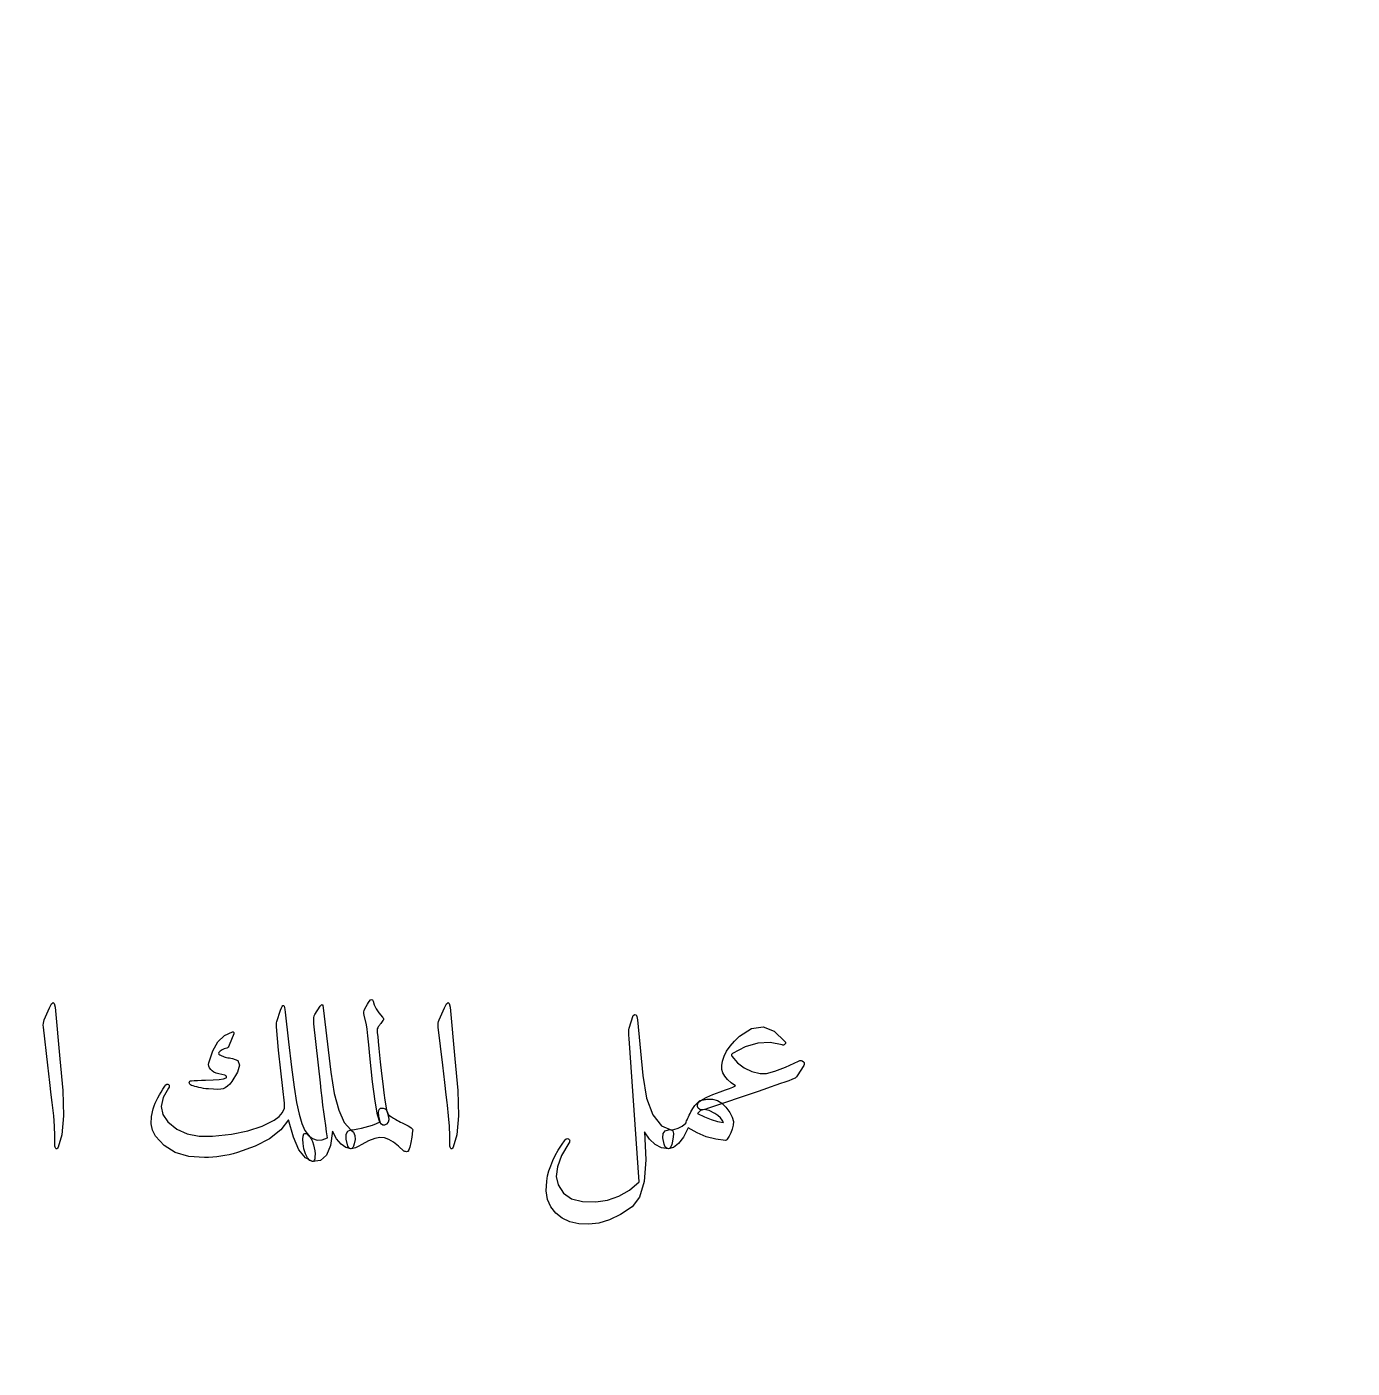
# Model space of a CAD drawing. Header units: millimetres. Extents: x -78 to 78, y -78 to 100.
# Drawn here: x 7.72 to 35.26, y 7.51 to 35.39 of the extents above; entities that cross this region are included whole.
import ezdxf

# ---------------------------------------------------------------- set-up
doc = ezdxf.new("R2010")
doc.units = ezdxf.units.MM
doc.layers.add('ENGRAVE', color=7, linetype='Continuous')
doc.layers.add('TEXT', color=5, linetype='Continuous')

msp = doc.modelspace()

# ---------------------------------------------------------------- linework, layer by layer
at = {"layer": 'ENGRAVE'}
for radius in [75.95, 75.95, 73.9156, 70.1375, 70.1375, 67.1538, 61.6125, 61.6125, 56.575, 56.575, 51.5375, 51.5375]:
    msp.add_circle((0, 0), radius, dxfattribs=at)
at = {"layer": 'TEXT'}
for points in [[(8.1922, 15.0019), (8.234, 15.0828), (8.2677, 15.1113), (8.2931, 15.0872), (8.3103, 15.0106), (8.4109, 13.9388), (8.4708, 13.2809), (8.4842, 12.7553), (8.4511, 12.3621), (8.3716, 12.1013), (8.3571, 12.0799), (8.3442, 12.0684), (8.333, 12.0668), (8.3234, 12.075), (8.3158, 12.0879), (8.3103, 12.1045), (8.307, 12.125), (8.3059, 12.1494), (8.3059, 12.3389), (8.2972, 12.5398), (8.2797, 12.7523), (8.2534, 12.9763), (8.2477, 13.0348), (8.2305, 13.1928), (8.2018, 13.4504), (8.1616, 13.8075), (8.0653, 14.5994), (8.0631, 14.6415), (8.0653, 14.6803), (8.0719, 14.7159), (8.0828, 14.7481)], [(13.6609, 11.8038), (13.6021, 11.8286), (13.5527, 11.8814), (13.5125, 11.9621), (13.4816, 12.0706), (13.4619, 12.1816), (13.4553, 12.2697), (13.4619, 12.3348), (13.4816, 12.3769), (13.5002, 12.3886), (13.5209, 12.3889), (13.5439, 12.3777), (13.5691, 12.355), (13.6582, 12.2839), (13.755, 12.25), (13.8595, 12.2533), (13.9716, 12.2938), (13.952, 12.4227), (13.9327, 12.5557), (13.9137, 12.6928), (13.895, 12.8341), (13.8765, 12.9794), (13.8584, 13.1288), (13.8404, 13.2824), (13.8228, 13.44), (13.6872, 14.665), (13.6836, 14.7331), (13.6861, 14.7886), (13.6946, 14.8315), (13.7091, 14.8619), (13.8184, 15.0325), (13.8436, 15.0634), (13.8622, 15.0686), (13.8742, 15.0481), (13.8797, 15.0019), (14.0416, 13.6631), (14.1118, 13.2174), (14.2045, 12.8691), (14.3196, 12.618), (14.4572, 12.4644), (14.5091, 12.4116), (14.5381, 12.3452), (14.5441, 12.265), (14.5272, 12.1713), (14.5113, 12.1272), (14.4944, 12.0958), (14.4763, 12.0769), (14.4572, 12.0706), (14.3511, 12.0936), (14.2516, 12.1625), (14.1586, 12.2773), (14.0722, 12.4381), (14.0317, 12.1409), (13.9497, 11.9361), (13.8261, 11.8237), (13.6609, 11.8038)], [(15.0391, 14.1531), (15.0667, 13.8775), (15.0927, 13.6325), (15.117, 13.4181), (15.1397, 13.2344), (15.1607, 13.0815), (15.1802, 12.9598), (15.1979, 12.8693), (15.2141, 12.81), (15.2376, 12.7334), (15.2425, 12.67), (15.2288, 12.6197), (15.1966, 12.5825), (15.1569, 12.562), (15.1211, 12.5617), (15.0891, 12.5817), (15.0609, 12.6219), (15.0114, 12.7753), (14.9592, 13.0561), (14.9043, 13.4643), (14.8466, 14), (14.8261, 14.2305), (14.8083, 14.4145), (14.7932, 14.5521), (14.7809, 14.6431), (14.7328, 14.8444), (14.7265, 14.8799), (14.7252, 14.9122), (14.7287, 14.9412), (14.7372, 14.9669), (14.7746, 15.0298), (14.8039, 15.0784), (14.825, 15.1129), (14.8378, 15.1331), (14.8641, 15.1629), (14.8859, 15.1736), (14.9034, 15.1651), (14.9166, 15.1375), (14.9404, 15.0593), (14.9811, 14.9778), (15.0388, 14.893), (15.1134, 14.805), (15.1271, 14.7875), (15.1331, 14.77), (15.1315, 14.7525), (15.1222, 14.735), (15.1073, 14.7138), (15.0932, 14.694), (15.0799, 14.6755), (15.0675, 14.6584), (15.0559, 14.6427), (15.0451, 14.6284), (15.0351, 14.6154), (15.0259, 14.6037), (15.0128, 14.5841), (15.0041, 14.5644), (14.9997, 14.5447), (14.9997, 14.525), (15.0054, 14.4821), (15.0139, 14.4058), (15.0251, 14.2961), (15.0391, 14.1531)], [(16.3997, 15.0019), (16.4415, 15.0828), (16.4752, 15.1113), (16.5006, 15.0872), (16.5178, 15.0106), (16.6184, 13.9388), (16.6783, 13.2809), (16.6917, 12.7553), (16.6586, 12.3621), (16.5791, 12.1013), (16.5646, 12.0799), (16.5517, 12.0684), (16.5405, 12.0668), (16.5309, 12.075), (16.5233, 12.0879), (16.5178, 12.1045), (16.5145, 12.125), (16.5134, 12.1494), (16.5134, 12.3389), (16.5047, 12.5398), (16.4872, 12.7523), (16.4609, 12.9763), (16.4552, 13.0348), (16.438, 13.1928), (16.4093, 13.4504), (16.3691, 13.8075), (16.2728, 14.5994), (16.2706, 14.6415), (16.2728, 14.6803), (16.2794, 14.7159), (16.2903, 14.7481)], [(12.9959, 14.9494), (13.0128, 14.9965), (13.0282, 15.0287), (13.0423, 15.0458), (13.055, 15.0478), (13.0663, 15.0351), (13.0763, 15.0079), (13.0849, 14.9662), (13.0922, 14.91), (13.1611, 14.289), (13.2234, 13.7692), (13.2792, 13.3506), (13.3284, 13.0331), (13.3782, 12.7906), (13.4356, 12.5967), (13.5007, 12.4515), (13.5734, 12.355), (13.6046, 12.3211), (13.6325, 12.2763), (13.6571, 12.2205), (13.6784, 12.1538), (13.6951, 12.0889), (13.7058, 12.0258), (13.7104, 11.9643), (13.7091, 11.9044), (13.7044, 11.8587), (13.6948, 11.8267), (13.6804, 11.8084), (13.6609, 11.8038), (13.51, 11.8792), (13.3766, 12.0488), (13.2606, 12.3123), (13.1622, 12.67), (12.9973, 12.4619), (12.7652, 12.2795), (12.4657, 12.1229), (12.0991, 11.9919), (12.0118, 11.9674), (11.9252, 11.9465), (11.839, 11.9291), (11.7534, 11.9153), (11.6684, 11.9045), (11.5839, 11.8962), (11.5, 11.8903), (11.4166, 11.8869), (11.0852, 11.9115), (10.8041, 11.9941), (10.5733, 12.1346), (10.3928, 12.3331), (10.3327, 12.454), (10.3053, 12.5891), (10.3108, 12.7384), (10.3491, 12.9019), (10.3682, 12.9589), (10.3906, 13.0162), (10.4163, 13.0737), (10.4453, 13.1316), (10.4773, 13.1899), (10.512, 13.2491), (10.5495, 13.3092), (10.5897, 13.37), (10.6127, 13.3968), (10.6334, 13.4116), (10.652, 13.4143), (10.6684, 13.405), (10.6796, 13.3905), (10.6827, 13.3733), (10.6775, 13.3533), (10.6641, 13.3306), (10.5536, 13.134), (10.5153, 12.9511), (10.5492, 12.7818), (10.6553, 12.6263), (10.8363, 12.4797), (11.0512, 12.3812), (11.3001, 12.3309), (11.5828, 12.3287), (11.9744, 12.3744), (12.3178, 12.4458), (12.6131, 12.5429), (12.8603, 12.6656), (12.9659, 12.7416), (13.0375, 12.8253), (13.0752, 12.9166), (13.0791, 13.0156), (13.0389, 13.3216), (12.997, 13.6883), (12.9536, 14.1157), (12.9084, 14.6037), (12.9073, 14.6336), (12.9084, 14.6617), (12.9117, 14.6882), (12.9172, 14.7131)], [(20.5209, 13.5931), (20.5989, 13.1228), (20.7277, 12.775), (20.9073, 12.5497), (21.1378, 12.4469), (21.1526, 12.425), (21.1575, 12.3812), (21.1526, 12.3156), (21.1378, 12.2281), (21.123, 12.1592), (21.105, 12.11), (21.0837, 12.0805), (21.0591, 12.0706), (20.9098, 12.0925), (20.7769, 12.1581), (20.6604, 12.2675), (20.5603, 12.4206), (20.5836, 11.8409), (20.5483, 11.3881), (20.4545, 11.0622), (20.3022, 10.8631), (20.0605, 10.7059), (19.8297, 10.593), (19.6098, 10.5243), (19.4009, 10.5), (19.1923, 10.5112), (19.0083, 10.5536), (18.8489, 10.6271), (18.7141, 10.7319), (18.6104, 10.8637), (18.5445, 11.0184), (18.5164, 11.1962), (18.5259, 11.3969), (18.5452, 11.5041), (18.5724, 11.6113), (18.6076, 11.7184), (18.6506, 11.8256), (18.7019, 11.9328), (18.7616, 12.04), (18.8299, 12.1472), (18.9066, 12.2544), (18.918, 12.2659), (18.9306, 12.2741), (18.9443, 12.279), (18.9591, 12.2806), (18.9714, 12.279), (18.982, 12.2741), (18.9911, 12.2659), (18.9984, 12.2544), (19.0025, 12.2404), (19.0017, 12.2248), (18.996, 12.2076), (18.9853, 12.1888), (18.8352, 11.9293), (18.748, 11.6977), (18.7236, 11.4939), (18.7622, 11.3181), (18.8751, 11.1483), (19.0433, 11.0327), (19.2667, 10.9711), (19.5453, 10.9638), (19.792, 11.0031), (20.0244, 11.0862), (20.2426, 11.2131), (20.4466, 11.3838), (20.2366, 14.3588), (20.2319, 14.4298), (20.2311, 14.49), (20.2341, 14.5392), (20.2409, 14.5775), (20.3241, 14.84), (20.3558, 14.8624), (20.3809, 14.8553), (20.3995, 14.8187), (20.4116, 14.7525)], [(11.9941, 14.5031), (12.0023, 14.502), (12.0094, 14.4988), (12.0154, 14.4933), (12.0203, 14.4856), (12.022, 14.4788), (12.0225, 14.4714), (12.022, 14.4635), (12.0203, 14.455), (11.9284, 14.2231), (11.9172, 14.1996), (11.9055, 14.1816), (11.8932, 14.169), (11.8803, 14.1619), (11.8254, 14.1463), (11.7786, 14.1258), (11.74, 14.1004), (11.7097, 14.07), (11.7037, 14.0541), (11.7119, 14.0372), (11.7343, 14.0191), (11.7709, 14), (11.7954, 13.9915), (11.8207, 13.9836), (11.8468, 13.9762), (11.8738, 13.9694), (11.9018, 13.9631), (11.9312, 13.9573), (11.9619, 13.9521), (11.9941, 13.9475), (12.1051, 13.9013), (12.1406, 13.8064), (12.1007, 13.6629), (11.9853, 13.4706), (11.9377, 13.4135), (11.8913, 13.3689), (11.8459, 13.3369), (11.8016, 13.3175), (11.7529, 13.3074), (11.6856, 13.3033), (11.5998, 13.3052), (11.4953, 13.3131), (11.442, 13.3183), (11.3914, 13.3252), (11.3436, 13.3336), (11.2984, 13.3438), (11.2561, 13.3547), (11.2164, 13.3656), (11.1795, 13.3766), (11.1453, 13.3875), (11.1243, 13.3993), (11.1092, 13.4127), (11.1002, 13.4277), (11.0972, 13.4444), (11.0999, 13.4616), (11.1081, 13.4739), (11.1218, 13.4813), (11.1409, 13.4838), (11.2019, 13.4879), (11.2711, 13.4914), (11.3485, 13.4944), (11.4341, 13.4969), (11.5938, 13.5015), (11.7184, 13.5111), (11.8081, 13.5256), (11.8628, 13.545), (11.8699, 13.5502), (11.8738, 13.557), (11.8743, 13.5655), (11.8716, 13.5756), (11.8677, 13.5819), (11.8606, 13.5877), (11.8502, 13.5929), (11.8366, 13.5975), (11.7097, 13.6281), (11.6566, 13.6434), (11.6113, 13.6631), (11.5735, 13.6872), (11.5434, 13.7156), (11.518, 13.749), (11.503, 13.7834), (11.4983, 13.819), (11.5041, 13.8556), (11.5839, 14.1028), (11.6922, 14.2931), (11.8289, 14.4266), (11.9941, 14.5031)], [(21.7022, 13.055), (21.7634, 13.0971), (21.8553, 13.1447), (21.9778, 13.1977), (22.1309, 13.2562), (22.2376, 13.2932), (22.3256, 13.3252), (22.3951, 13.3522), (22.4459, 13.3744), (22.356, 13.4405), (22.283, 13.5078), (22.2269, 13.5762), (22.1878, 13.6456), (22.1662, 13.7197), (22.1627, 13.802), (22.1771, 13.8925), (22.2097, 13.9913), (22.2627, 14.096), (22.3344, 14.2002), (22.4246, 14.3038), (22.5334, 14.4069), (22.7842, 14.5677), (23.0245, 14.6037), (23.2545, 14.5152), (23.4741, 14.3019), (23.4855, 14.2849), (23.4894, 14.2691), (23.4855, 14.2543), (23.4741, 14.2406), (23.4607, 14.23), (23.4467, 14.2242), (23.4322, 14.2234), (23.4172, 14.2275), (23.1673, 14.2754), (22.9119, 14.2614), (22.651, 14.1857), (22.3847, 14.0481), (22.3724, 14.0383), (22.3661, 14.0263), (22.3658, 14.012), (22.3716, 13.9956), (22.4921, 13.8581), (22.6308, 13.7517), (22.7875, 13.6765), (22.9622, 13.6325), (23.0907, 13.6371), (23.2663, 13.6817), (23.4888, 13.7662), (23.7584, 13.8906), (23.7861, 13.9013), (23.812, 13.9027), (23.8364, 13.8947), (23.8591, 13.8775), (23.8727, 13.8595), (23.8788, 13.8403), (23.8771, 13.8201), (23.8678, 13.7988), (23.7322, 13.5844), (23.7169, 13.5644), (23.7016, 13.5483), (23.6863, 13.536), (23.6709, 13.5275), (23.6187, 13.5079), (23.5539, 13.4843), (23.4765, 13.4565), (23.3866, 13.4247), (23.2838, 13.3887), (23.1678, 13.3487), (23.0388, 13.3045), (22.8966, 13.2562), (21.8903, 12.9106), (21.8146, 12.886), (21.7536, 12.8778), (21.7074, 12.886), (21.6759, 12.9106), (21.6579, 12.9492), (21.6563, 12.9861), (21.671, 13.0214), (21.7022, 13.055)], [(15.0741, 12.9106), (15.1255, 12.915), (15.1659, 12.9019), (15.1955, 12.8712), (15.2141, 12.8231), (15.2225, 12.7993), (15.2392, 12.7761), (15.2641, 12.7534), (15.2972, 12.7313), (15.318, 12.7196), (15.3409, 12.7066), (15.3661, 12.6923), (15.3934, 12.6766), (15.423, 12.66), (15.4547, 12.6432), (15.4886, 12.6261), (15.5247, 12.6088), (15.592, 12.5762), (15.645, 12.5486), (15.6838, 12.5259), (15.7084, 12.5081), (15.7251, 12.4925), (15.7358, 12.4764), (15.7404, 12.4597), (15.7391, 12.4425), (15.7207, 12.3118), (15.7008, 12.1997), (15.6792, 12.1062), (15.6559, 12.0312), (15.6499, 12.0217), (15.6406, 12.0148), (15.628, 12.0107), (15.6122, 12.0094), (15.5922, 12.0102), (15.5761, 12.0127), (15.5638, 12.0168), (15.5553, 12.0225), (15.4448, 12.125), (15.3409, 12.2052), (15.2436, 12.2629), (15.1528, 12.2981), (15.0609, 12.3058), (14.9516, 12.285), (14.8247, 12.2358), (14.6803, 12.1581), (14.6106, 12.1198), (14.5502, 12.0925), (14.499, 12.0761), (14.4572, 12.0706), (14.437, 12.0742), (14.42, 12.0848), (14.4063, 12.1026), (14.3959, 12.1275), (14.3604, 12.27), (14.3588, 12.3736), (14.391, 12.4384), (14.4572, 12.4644), (14.528, 12.4726), (14.6005, 12.4841), (14.6746, 12.4988), (14.7503, 12.5169), (14.8274, 12.5385), (14.9056, 12.5639), (14.9849, 12.5932), (15.0653, 12.6263), (15.0396, 12.7441), (15.0325, 12.8308), (15.044, 12.8863), (15.0741, 12.9106)], [(21.5228, 12.8362), (21.5619, 12.9062), (21.6048, 12.9675), (21.6516, 13.02), (21.7022, 13.0638), (21.7141, 13.07), (21.7279, 13.0758), (21.7436, 13.081), (21.7613, 13.0856), (21.7811, 13.0897), (21.8034, 13.0933), (21.8281, 13.0963), (21.8553, 13.0988), (21.9702, 13.1001), (22.0741, 13.0736), (22.167, 13.0192), (22.2491, 12.9369), (22.3275, 12.8264), (22.3792, 12.7269), (22.4041, 12.6383), (22.4022, 12.5606), (22.3795, 12.4767), (22.3508, 12.3998), (22.3161, 12.3301), (22.2753, 12.2675), (22.2666, 12.256), (22.2578, 12.2478), (22.2491, 12.2429), (22.2403, 12.2413), (22.0377, 12.2675), (21.8411, 12.32), (21.6505, 12.3987), (21.4659, 12.5038), (21.3664, 12.3143), (21.2647, 12.1789), (21.1608, 12.0977), (21.0547, 12.0706), (21.0263, 12.0766), (21.0022, 12.0947), (20.9825, 12.1248), (20.9672, 12.1669), (20.9415, 12.297), (20.9475, 12.39), (20.9852, 12.4458), (21.0547, 12.4644), (21.1641, 12.4731), (21.2603, 12.4994), (21.3434, 12.5431), (21.4134, 12.6044), (21.4227, 12.6253), (21.4331, 12.6487), (21.4446, 12.6745), (21.4572, 12.7028), (21.4711, 12.7333), (21.4867, 12.7657), (21.5039, 12.8), (21.5228, 12.8362)], [(22.0172, 12.8056), (21.8996, 12.8647), (21.8006, 12.8844), (21.7202, 12.8647), (21.6584, 12.8056), (21.8023, 12.7315), (21.9406, 12.6755), (22.0735, 12.6375), (22.2009, 12.6175), (22.1747, 12.6654), (22.1353, 12.7127), (22.0828, 12.7594), (22.0172, 12.8056)]]:
    msp.add_lwpolyline(points, close=True, dxfattribs=at)

doc.saveas('drawing.dxf')
